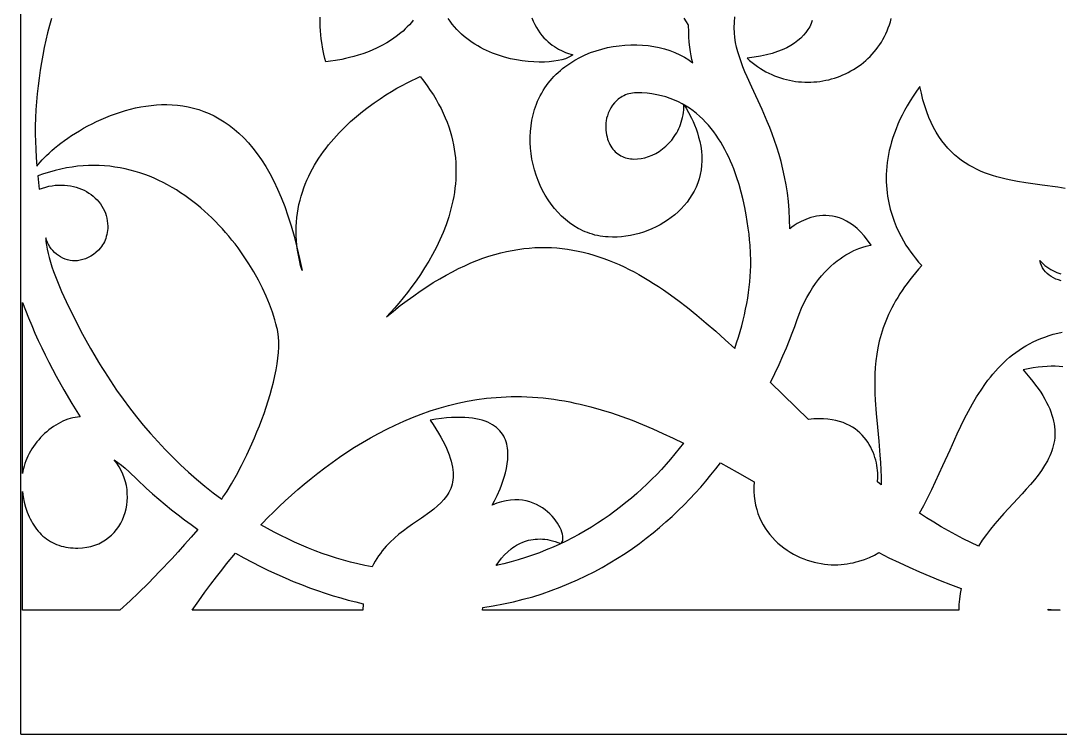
# Model space of a CAD drawing. Extents: x -52 to 65, y 50 to 90.
# Drawn here: x -51.91 to -28.84, y 49.87 to 65.71 of the extents above; entities that cross this region are included whole.
import ezdxf

# ---------------------------------------------------------------- set-up
doc = ezdxf.new("R2010")
doc.units = 0
doc.header["$MEASUREMENT"] = 0
doc.layers.get('0').update_dxf_attribs({"linetype": 'CONTINUOUS'})
doc.layers.add('LAYER_1', color=18, linetype='CONTINUOUS')

msp = doc.modelspace()

# ---------------------------------------------------------------- linework, layer by layer
msp.add_line((-51.907, 49.866), (-51.907, 89.866))
at = {"layer": 'LAYER_1'}
for points in [[(-51.226, 65.76), (-51.27, 65.601), (-51.311, 65.441), (-51.35, 65.278), (-51.386, 65.114), (-51.42, 64.947), (-51.45, 64.779), (-51.478, 64.609), (-51.502, 64.437), (-51.524, 64.264), (-51.542, 64.088), (-51.558, 63.911), (-51.57, 63.732), (-51.578, 63.552), (-51.584, 63.369), (-51.585, 63.185), (-51.582, 63.034), (-51.574, 62.859), (-51.562, 62.671), (-51.547, 62.479), (-51.514, 62.523), (-51.477, 62.569), (-51.434, 62.617), (-51.387, 62.667), (-51.336, 62.718), (-51.28, 62.771), (-51.22, 62.825), (-51.156, 62.88), (-51.088, 62.935), (-51.016, 62.99), (-50.94, 63.046), (-50.861, 63.102), (-50.779, 63.158), (-50.693, 63.212), (-50.605, 63.267), (-50.513, 63.32), (-50.419, 63.372), (-50.322, 63.422), (-50.223, 63.471), (-50.122, 63.518), (-50.018, 63.563), (-49.912, 63.605), (-49.805, 63.645), (-49.696, 63.681), (-49.585, 63.715), (-49.473, 63.746), (-49.36, 63.773), (-49.245, 63.796), (-49.13, 63.815), (-49.014, 63.83), (-48.897, 63.84), (-48.78, 63.846), (-48.662, 63.847), (-48.544, 63.842), (-48.427, 63.833), (-48.309, 63.817), (-48.191, 63.796), (-48.074, 63.769), (-47.958, 63.735), (-47.842, 63.695), (-47.727, 63.648), (-47.613, 63.594), (-47.5, 63.533), (-47.389, 63.464), (-47.279, 63.387), (-47.171, 63.303), (-47.064, 63.21), (-46.959, 63.11), (-46.856, 63), (-46.756, 62.881), (-46.658, 62.754), (-46.562, 62.617), (-46.469, 62.471), (-46.379, 62.314), (-46.292, 62.148), (-46.208, 61.972), (-46.127, 61.785), (-46.049, 61.587), (-45.976, 61.378), (-45.905, 61.158), (-45.839, 60.927), (-45.777, 60.684), (-45.718, 60.43), (-45.664, 60.163), (-45.696, 60.277), (-45.723, 60.39), (-45.745, 60.501), (-45.763, 60.611), (-45.777, 60.719), (-45.787, 60.826), (-45.793, 60.931), (-45.795, 61.035), (-45.793, 61.138), (-45.788, 61.239), (-45.779, 61.339), (-45.766, 61.437), (-45.751, 61.533), (-45.732, 61.629), (-45.709, 61.722), (-45.684, 61.815), (-45.656, 61.906), (-45.625, 61.995), (-45.592, 62.083), (-45.556, 62.169), (-45.517, 62.254), (-45.476, 62.337), (-45.433, 62.419), (-45.387, 62.5), (-45.34, 62.579), (-45.291, 62.656), (-45.239, 62.732), (-45.187, 62.806), (-45.132, 62.879), (-45.076, 62.951), (-44.96, 63.089), (-44.839, 63.221), (-44.714, 63.348), (-44.586, 63.468), (-44.456, 63.582), (-44.325, 63.69), (-44.194, 63.791), (-44.062, 63.887), (-43.933, 63.976), (-43.805, 64.06), (-43.68, 64.137), (-43.559, 64.208), (-43.443, 64.272), (-43.333, 64.33), (-43.229, 64.382), (-43.132, 64.428), (-43.044, 64.468), (-42.963, 64.366), (-42.888, 64.264), (-42.817, 64.163), (-42.75, 64.061), (-42.689, 63.96), (-42.632, 63.858), (-42.579, 63.757), (-42.53, 63.656), (-42.486, 63.555), (-42.446, 63.455), (-42.409, 63.354), (-42.377, 63.254), (-42.348, 63.154), (-42.324, 63.055), (-42.303, 62.956), (-42.285, 62.857), (-42.271, 62.759), (-42.26, 62.661), (-42.252, 62.564), (-42.248, 62.467), (-42.247, 62.37), (-42.248, 62.275), (-42.253, 62.179), (-42.26, 62.085), (-42.27, 61.991), (-42.283, 61.898), (-42.298, 61.805), (-42.316, 61.713), (-42.336, 61.622), (-42.358, 61.532), (-42.382, 61.443), (-42.409, 61.354), (-42.437, 61.266), (-42.467, 61.18), (-42.533, 61.009), (-42.605, 60.842), (-42.683, 60.679), (-42.765, 60.521), (-42.852, 60.368), (-42.943, 60.219), (-43.035, 60.075), (-43.13, 59.937), (-43.226, 59.804), (-43.323, 59.677), (-43.419, 59.556), (-43.514, 59.441), (-43.608, 59.333), (-43.699, 59.231), (-43.786, 59.136), (-43.634, 59.262), (-43.483, 59.382), (-43.334, 59.496), (-43.186, 59.604), (-43.039, 59.707), (-42.894, 59.803), (-42.751, 59.895), (-42.608, 59.98), (-42.467, 60.061), (-42.328, 60.136), (-42.189, 60.206), (-42.052, 60.27), (-41.916, 60.33), (-41.781, 60.384), (-41.648, 60.434), (-41.516, 60.478), (-41.384, 60.518), (-41.254, 60.553), (-41.125, 60.584), (-40.998, 60.61), (-40.871, 60.631), (-40.745, 60.648), (-40.62, 60.661), (-40.496, 60.67), (-40.373, 60.674), (-40.251, 60.674), (-40.13, 60.671), (-40.01, 60.663), (-39.891, 60.652), (-39.772, 60.636), (-39.654, 60.617), (-39.537, 60.595), (-39.421, 60.569), (-39.306, 60.539), (-39.191, 60.506), (-39.077, 60.47), (-38.963, 60.431), (-38.851, 60.388), (-38.738, 60.342), (-38.627, 60.294), (-38.516, 60.242), (-38.405, 60.188), (-38.295, 60.131), (-38.186, 60.071), (-38.077, 60.008), (-37.968, 59.943), (-37.86, 59.876), (-37.752, 59.806), (-37.645, 59.734), (-37.538, 59.66), (-37.325, 59.505), (-37.112, 59.343), (-36.901, 59.173), (-36.691, 58.996), (-36.481, 58.813), (-36.271, 58.625), (-36.061, 58.432), (-36.019, 58.558), (-35.979, 58.683), (-35.941, 58.808), (-35.906, 58.932), (-35.874, 59.057), (-35.845, 59.181), (-35.818, 59.304), (-35.794, 59.428), (-35.773, 59.55), (-35.755, 59.672), (-35.739, 59.793), (-35.726, 59.913), (-35.716, 60.033), (-35.709, 60.151), (-35.705, 60.269), (-35.703, 60.385), (-35.708, 60.545), (-35.72, 60.728), (-35.73, 60.841), (-35.743, 60.967), (-35.76, 61.103), (-35.781, 61.248), (-35.806, 61.402), (-35.837, 61.563), (-35.873, 61.729), (-35.916, 61.899), (-35.964, 62.072), (-36.02, 62.246), (-36.083, 62.421), (-36.118, 62.507), (-36.154, 62.593), (-36.193, 62.679), (-36.234, 62.764), (-36.277, 62.847), (-36.322, 62.93), (-36.369, 63.011), (-36.419, 63.09), (-36.472, 63.168), (-36.527, 63.244), (-36.584, 63.318), (-36.644, 63.39), (-36.707, 63.459), (-36.772, 63.526), (-36.84, 63.59), (-36.911, 63.651), (-36.985, 63.709), (-37.062, 63.764), (-37.142, 63.815), (-37.225, 63.863), (-37.311, 63.907), (-37.4, 63.948), (-37.493, 63.984), (-37.589, 64.016), (-37.688, 64.043), (-37.791, 64.066), (-37.897, 64.084), (-38.006, 64.097), (-38.12, 64.105), (-38.236, 64.108), (-38.283, 64.106), (-38.328, 64.102), (-38.37, 64.095), (-38.411, 64.086), (-38.45, 64.075), (-38.488, 64.061), (-38.523, 64.045), (-38.557, 64.027), (-38.589, 64.008), (-38.62, 63.987), (-38.649, 63.964), (-38.676, 63.941), (-38.726, 63.889), (-38.77, 63.834), (-38.807, 63.777), (-38.84, 63.718), (-38.866, 63.658), (-38.887, 63.6), (-38.903, 63.543), (-38.915, 63.489), (-38.921, 63.44), (-38.923, 63.395), (-38.922, 63.337), (-38.919, 63.281), (-38.912, 63.228), (-38.904, 63.177), (-38.893, 63.128), (-38.881, 63.082), (-38.866, 63.039), (-38.849, 62.997), (-38.83, 62.958), (-38.81, 62.922), (-38.787, 62.887), (-38.763, 62.855), (-38.738, 62.826), (-38.711, 62.798), (-38.682, 62.773), (-38.652, 62.75), (-38.621, 62.729), (-38.589, 62.711), (-38.555, 62.694), (-38.521, 62.68), (-38.485, 62.668), (-38.449, 62.658), (-38.412, 62.65), (-38.374, 62.643), (-38.336, 62.639), (-38.297, 62.638), (-38.217, 62.639), (-38.137, 62.649), (-38.056, 62.667), (-37.974, 62.691), (-37.894, 62.723), (-37.814, 62.763), (-37.737, 62.809), (-37.662, 62.862), (-37.59, 62.921), (-37.522, 62.987), (-37.459, 63.06), (-37.401, 63.138), (-37.373, 63.18), (-37.348, 63.223), (-37.324, 63.267), (-37.302, 63.313), (-37.281, 63.36), (-37.262, 63.408), (-37.246, 63.458), (-37.231, 63.51), (-37.218, 63.562), (-37.207, 63.616), (-37.199, 63.671), (-37.193, 63.728), (-37.189, 63.786), (-37.188, 63.845), (-37.138, 63.765), (-37.084, 63.671), (-37.02, 63.546), (-36.986, 63.474), (-36.953, 63.395), (-36.92, 63.31), (-36.889, 63.22), (-36.861, 63.124), (-36.836, 63.025), (-36.815, 62.922), (-36.8, 62.815), (-36.791, 62.707), (-36.79, 62.6), (-36.795, 62.497), (-36.808, 62.395), (-36.826, 62.296), (-36.851, 62.2), (-36.883, 62.106), (-36.919, 62.016), (-36.962, 61.928), (-37.009, 61.843), (-37.062, 61.761), (-37.119, 61.682), (-37.181, 61.607), (-37.247, 61.535), (-37.317, 61.466), (-37.391, 61.401), (-37.468, 61.339), (-37.549, 61.281), (-37.632, 61.227), (-37.718, 61.177), (-37.807, 61.13), (-37.897, 61.088), (-37.99, 61.05), (-38.084, 61.016), (-38.18, 60.986), (-38.277, 60.961), (-38.375, 60.94), (-38.474, 60.924), (-38.573, 60.913), (-38.672, 60.906), (-38.771, 60.904), (-38.87, 60.907), (-38.93, 60.911), (-38.989, 60.918), (-39.047, 60.927), (-39.105, 60.938), (-39.162, 60.951), (-39.217, 60.967), (-39.273, 60.984), (-39.327, 61.003), (-39.38, 61.024), (-39.433, 61.047), (-39.484, 61.072), (-39.535, 61.099), (-39.633, 61.158), (-39.727, 61.223), (-39.818, 61.294), (-39.904, 61.372), (-39.986, 61.455), (-40.063, 61.543), (-40.136, 61.637), (-40.204, 61.734), (-40.267, 61.836), (-40.325, 61.942), (-40.378, 62.051), (-40.426, 62.163), (-40.468, 62.278), (-40.505, 62.395), (-40.536, 62.514), (-40.561, 62.635), (-40.58, 62.758), (-40.593, 62.881), (-40.6, 63.004), (-40.6, 63.128), (-40.594, 63.252), (-40.581, 63.376), (-40.562, 63.498), (-40.535, 63.62), (-40.502, 63.739), (-40.461, 63.857), (-40.435, 63.921), (-40.407, 63.984), (-40.377, 64.044), (-40.345, 64.104), (-40.312, 64.161), (-40.276, 64.217), (-40.238, 64.271), (-40.199, 64.324), (-40.158, 64.375), (-40.116, 64.425), (-40.072, 64.473), (-40.026, 64.519), (-39.979, 64.563), (-39.931, 64.607), (-39.881, 64.648), (-39.83, 64.688), (-39.724, 64.763), (-39.613, 64.832), (-39.499, 64.894), (-39.381, 64.95), (-39.26, 65), (-39.137, 65.044), (-39.011, 65.081), (-38.883, 65.112), (-38.755, 65.137), (-38.625, 65.155), (-38.496, 65.168), (-38.366, 65.174), (-38.237, 65.174), (-38.109, 65.168), (-37.983, 65.156), (-37.858, 65.137), (-37.736, 65.113), (-37.617, 65.082), (-37.501, 65.046), (-37.389, 65.003), (-37.282, 64.955), (-37.179, 64.9), (-37.081, 64.839), (-37.035, 64.807), (-36.989, 64.773), (-37.01, 64.846), (-37.029, 64.929), (-37.045, 65.021), (-37.059, 65.122), (-37.07, 65.231), (-37.077, 65.348), (-37.082, 65.472), (-37.083, 65.604), (-37.095, 65.626), (-37.129, 65.682), (-37.184, 65.766)], [(-43.194, 65.723), (-43.238, 65.671), (-43.282, 65.62), (-43.328, 65.572), (-43.375, 65.526), (-43.423, 65.481), (-43.472, 65.439), (-43.573, 65.359), (-43.677, 65.286), (-43.783, 65.22), (-43.891, 65.16), (-43.998, 65.105), (-44.106, 65.057), (-44.212, 65.014), (-44.316, 64.976), (-44.418, 64.942), (-44.516, 64.913), (-44.61, 64.889), (-44.698, 64.868), (-44.781, 64.85), (-44.925, 64.825), (-45.036, 64.809), (-45.133, 64.8), (-45.155, 64.874), (-45.177, 64.963), (-45.202, 65.081), (-45.227, 65.226), (-45.238, 65.308), (-45.248, 65.395), (-45.256, 65.487), (-45.261, 65.584), (-45.264, 65.686), (-45.263, 65.791)], [(-40.563, 65.774), (-40.533, 65.697), (-40.499, 65.626), (-40.463, 65.559), (-40.424, 65.496), (-40.383, 65.437), (-40.339, 65.383), (-40.295, 65.333), (-40.249, 65.286), (-40.203, 65.244), (-40.156, 65.205), (-40.109, 65.169), (-40.063, 65.137), (-40.017, 65.107), (-39.973, 65.081), (-39.888, 65.037), (-39.813, 65.004), (-39.749, 64.98), (-39.699, 64.964), (-39.657, 64.953), (-39.676, 64.937), (-39.699, 64.921), (-39.754, 64.892), (-39.82, 64.866), (-39.896, 64.843), (-39.981, 64.824), (-40.076, 64.809), (-40.178, 64.798), (-40.286, 64.791), (-40.401, 64.789), (-40.522, 64.793), (-40.646, 64.802), (-40.775, 64.817), (-40.906, 64.838), (-41.038, 64.865), (-41.172, 64.9), (-41.306, 64.942), (-41.439, 64.991), (-41.505, 65.018), (-41.571, 65.048), (-41.636, 65.08), (-41.7, 65.113), (-41.764, 65.149), (-41.826, 65.187), (-41.888, 65.227), (-41.948, 65.27), (-42.008, 65.315), (-42.065, 65.362), (-42.122, 65.411), (-42.177, 65.463), (-42.23, 65.518), (-42.281, 65.575), (-42.331, 65.634), (-42.379, 65.696), (-42.424, 65.761)], [(-28.725, 61.984), (-28.888, 62.011), (-29.235, 62.058), (-29.598, 62.108), (-29.783, 62.138), (-29.969, 62.174), (-30.062, 62.195), (-30.154, 62.218), (-30.246, 62.243), (-30.337, 62.271), (-30.428, 62.301), (-30.517, 62.334), (-30.606, 62.371), (-30.693, 62.411), (-30.779, 62.454), (-30.863, 62.502), (-30.946, 62.553), (-31.027, 62.609), (-31.106, 62.669), (-31.183, 62.733), (-31.257, 62.803), (-31.329, 62.878), (-31.399, 62.958), (-31.466, 63.044), (-31.529, 63.135), (-31.59, 63.232), (-31.648, 63.336), (-31.702, 63.446), (-31.753, 63.562), (-31.8, 63.685), (-31.844, 63.816), (-31.883, 63.953), (-31.918, 64.098), (-31.949, 64.251), (-32.027, 64.143), (-32.1, 64.035), (-32.167, 63.928), (-32.231, 63.823), (-32.289, 63.718), (-32.343, 63.615), (-32.393, 63.513), (-32.438, 63.412), (-32.48, 63.312), (-32.517, 63.213), (-32.55, 63.116), (-32.58, 63.019), (-32.606, 62.924), (-32.629, 62.831), (-32.648, 62.738), (-32.664, 62.647), (-32.676, 62.558), (-32.686, 62.469), (-32.693, 62.382), (-32.697, 62.297), (-32.698, 62.213), (-32.696, 62.13), (-32.693, 62.049), (-32.687, 61.969), (-32.678, 61.891), (-32.668, 61.815), (-32.656, 61.74), (-32.641, 61.667), (-32.608, 61.525), (-32.568, 61.389), (-32.524, 61.261), (-32.476, 61.14), (-32.424, 61.026), (-32.37, 60.919), (-32.315, 60.819), (-32.26, 60.728), (-32.206, 60.644), (-32.153, 60.568), (-32.103, 60.501), (-32.056, 60.442), (-31.978, 60.35), (-31.906, 60.275), (-31.978, 60.194), (-32.046, 60.113), (-32.112, 60.033), (-32.174, 59.954), (-32.234, 59.875), (-32.291, 59.797), (-32.344, 59.719), (-32.395, 59.642), (-32.444, 59.565), (-32.489, 59.488), (-32.532, 59.412), (-32.572, 59.336), (-32.61, 59.261), (-32.646, 59.186), (-32.71, 59.036), (-32.766, 58.888), (-32.813, 58.741), (-32.852, 58.594), (-32.884, 58.448), (-32.909, 58.302), (-32.928, 58.157), (-32.942, 58.012), (-32.95, 57.866), (-32.954, 57.721), (-32.953, 57.575), (-32.949, 57.429), (-32.942, 57.282), (-32.921, 56.985), (-32.893, 56.683), (-32.864, 56.375), (-32.838, 56.06), (-32.826, 55.9), (-32.817, 55.737), (-32.811, 55.571), (-32.808, 55.403), (-32.889, 55.469), (-32.884, 55.565), (-32.886, 55.669), (-32.891, 55.723), (-32.897, 55.779), (-32.906, 55.836), (-32.917, 55.893), (-32.931, 55.951), (-32.948, 56.01), (-32.967, 56.068), (-32.989, 56.127), (-33.014, 56.184), (-33.042, 56.242), (-33.073, 56.298), (-33.108, 56.353), (-33.146, 56.406), (-33.187, 56.458), (-33.232, 56.508), (-33.281, 56.556), (-33.333, 56.602), (-33.389, 56.644), (-33.449, 56.684), (-33.514, 56.721), (-33.582, 56.754), (-33.655, 56.784), (-33.732, 56.81), (-33.814, 56.831), (-33.9, 56.849), (-33.991, 56.861), (-34.087, 56.869), (-34.188, 56.872), (-34.248, 56.871), (-34.308, 56.867), (-34.366, 56.86), (-34.424, 56.851), (-35.267, 57.673), (-35.167, 57.879), (-35.074, 58.078), (-34.99, 58.267), (-34.913, 58.447), (-34.844, 58.617), (-34.783, 58.775), (-34.73, 58.92), (-34.683, 59.051), (-34.631, 59.192), (-34.576, 59.325), (-34.518, 59.45), (-34.458, 59.567), (-34.396, 59.677), (-34.332, 59.78), (-34.266, 59.876), (-34.199, 59.965), (-34.131, 60.048), (-34.063, 60.125), (-33.994, 60.196), (-33.926, 60.261), (-33.858, 60.32), (-33.79, 60.374), (-33.723, 60.424), (-33.658, 60.468), (-33.594, 60.508), (-33.532, 60.544), (-33.472, 60.576), (-33.415, 60.604), (-33.309, 60.649), (-33.217, 60.682), (-33.141, 60.704), (-33.084, 60.717), (-33.035, 60.726), (-33.112, 60.835), (-33.19, 60.932), (-33.268, 61.018), (-33.346, 61.094), (-33.425, 61.159), (-33.504, 61.215), (-33.583, 61.262), (-33.661, 61.3), (-33.738, 61.331), (-33.815, 61.354), (-33.89, 61.37), (-33.964, 61.38), (-34.037, 61.385), (-34.107, 61.384), (-34.176, 61.378), (-34.243, 61.368), (-34.307, 61.355), (-34.369, 61.338), (-34.428, 61.319), (-34.483, 61.298), (-34.536, 61.276), (-34.585, 61.253), (-34.672, 61.206), (-34.743, 61.162), (-34.795, 61.125), (-34.84, 61.09), (-34.843, 61.299), (-34.853, 61.501), (-34.87, 61.696), (-34.892, 61.885), (-34.92, 62.068), (-34.953, 62.245), (-34.991, 62.416), (-35.032, 62.582), (-35.077, 62.742), (-35.125, 62.898), (-35.176, 63.049), (-35.229, 63.195), (-35.284, 63.337), (-35.34, 63.475), (-35.455, 63.741), (-35.681, 64.233), (-35.785, 64.465), (-35.833, 64.578), (-35.878, 64.689), (-35.92, 64.799), (-35.957, 64.908), (-35.99, 65.015), (-36.018, 65.122), (-36.04, 65.229), (-36.057, 65.336), (-36.067, 65.442), (-36.071, 65.549), (-36.068, 65.675), (-36.059, 65.793)], [(-34.34, 65.711), (-34.365, 65.644), (-34.397, 65.577), (-34.435, 65.511), (-34.48, 65.447), (-34.532, 65.385), (-34.591, 65.325), (-34.658, 65.267), (-34.733, 65.212), (-34.815, 65.159), (-34.906, 65.11), (-35.005, 65.065), (-35.112, 65.023), (-35.229, 64.985), (-35.354, 64.952), (-35.488, 64.923), (-35.632, 64.899), (-35.785, 64.881), (-35.729, 64.829), (-35.671, 64.781), (-35.612, 64.735), (-35.552, 64.692), (-35.492, 64.651), (-35.43, 64.613), (-35.367, 64.577), (-35.304, 64.545), (-35.24, 64.514), (-35.175, 64.487), (-35.11, 64.462), (-35.044, 64.439), (-34.978, 64.419), (-34.912, 64.401), (-34.845, 64.386), (-34.778, 64.373), (-34.71, 64.362), (-34.643, 64.354), (-34.575, 64.349), (-34.508, 64.345), (-34.44, 64.344), (-34.373, 64.345), (-34.306, 64.349), (-34.239, 64.355), (-34.172, 64.363), (-34.106, 64.373), (-34.04, 64.386), (-33.975, 64.4), (-33.91, 64.417), (-33.846, 64.436), (-33.783, 64.457), (-33.721, 64.481), (-33.659, 64.506), (-33.599, 64.533), (-33.539, 64.563), (-33.48, 64.594), (-33.423, 64.628), (-33.366, 64.663), (-33.311, 64.7), (-33.257, 64.74), (-33.205, 64.781), (-33.154, 64.824), (-33.105, 64.869), (-33.057, 64.916), (-33.01, 64.965), (-32.966, 65.015), (-32.923, 65.068), (-32.882, 65.122), (-32.843, 65.178), (-32.806, 65.236), (-32.771, 65.295), (-32.737, 65.356), (-32.707, 65.419), (-32.678, 65.483), (-32.652, 65.549), (-32.628, 65.617), (-32.606, 65.686), (-32.587, 65.757)], [(-28.815, 59.936), (-28.876, 59.954), (-28.933, 59.974), (-28.987, 59.999), (-29.037, 60.027), (-29.083, 60.059), (-29.126, 60.095), (-29.164, 60.134), (-29.198, 60.177), (-29.228, 60.223), (-29.254, 60.274), (-29.275, 60.327), (-29.291, 60.384), (-29.254, 60.346), (-29.216, 60.31), (-29.175, 60.276), (-29.133, 60.244), (-29.091, 60.214), (-29.047, 60.187), (-29.003, 60.162), (-28.958, 60.14), (-28.913, 60.12), (-28.869, 60.103), (-28.824, 60.088)], [(-28.777, 58.023), (-28.859, 58.031), (-28.945, 58.035), (-29.035, 58.035), (-29.129, 58.032), (-29.227, 58.025), (-29.329, 58.013), (-29.436, 57.998), (-29.547, 57.978), (-29.662, 57.954), (-29.585, 57.868), (-29.512, 57.783), (-29.445, 57.7), (-29.382, 57.618), (-29.324, 57.539), (-29.27, 57.46), (-29.222, 57.384), (-29.177, 57.309), (-29.137, 57.235), (-29.102, 57.163), (-29.07, 57.092), (-29.042, 57.022), (-29.019, 56.953), (-28.999, 56.886), (-28.983, 56.82), (-28.97, 56.755), (-28.962, 56.691), (-28.956, 56.628), (-28.954, 56.566), (-28.955, 56.506), (-28.959, 56.445), (-28.966, 56.386), (-28.976, 56.328), (-28.989, 56.27), (-29.005, 56.213), (-29.023, 56.157), (-29.044, 56.101), (-29.067, 56.046), (-29.093, 55.991), (-29.121, 55.937), (-29.182, 55.83), (-29.252, 55.724), (-29.328, 55.619), (-29.41, 55.515), (-29.497, 55.41), (-29.589, 55.306), (-29.684, 55.201), (-29.882, 54.989), (-30.084, 54.769), (-30.185, 54.656), (-30.284, 54.541), (-30.382, 54.422), (-30.476, 54.3), (-30.567, 54.173), (-30.653, 54.043), (-30.822, 54.121), (-30.99, 54.203), (-31.155, 54.29), (-31.319, 54.38), (-31.482, 54.473), (-31.642, 54.571), (-31.801, 54.671), (-31.958, 54.775), (-31.864, 54.947), (-31.774, 55.121), (-31.687, 55.297), (-31.603, 55.474), (-31.441, 55.83), (-31.282, 56.184), (-31.123, 56.533), (-31.041, 56.705), (-30.958, 56.873), (-30.872, 57.038), (-30.783, 57.199), (-30.691, 57.356), (-30.594, 57.508), (-30.492, 57.655), (-30.44, 57.726), (-30.385, 57.795), (-30.33, 57.863), (-30.272, 57.93), (-30.213, 57.995), (-30.153, 58.057), (-30.09, 58.119), (-30.026, 58.178), (-29.96, 58.235), (-29.892, 58.29), (-29.822, 58.343), (-29.749, 58.394), (-29.675, 58.443), (-29.598, 58.49), (-29.519, 58.534), (-29.437, 58.576), (-29.353, 58.615), (-29.266, 58.652), (-29.177, 58.686), (-29.085, 58.717), (-28.99, 58.746), (-28.892, 58.772), (-28.791, 58.796)], [(-51.907, 49.866), (-30.122, 49.866), (64.546, 49.866)]]:
    msp.add_lwpolyline(points, dxfattribs=at)
for points in [[(-51.352, 60.885), (-51.348, 60.808), (-51.338, 60.725), (-51.322, 60.637), (-51.302, 60.544), (-51.277, 60.448), (-51.248, 60.348), (-51.215, 60.245), (-51.178, 60.139), (-51.138, 60.031), (-51.095, 59.921), (-51.001, 59.697), (-50.899, 59.472), (-50.792, 59.247), (-50.681, 59.028), (-50.571, 58.817), (-50.463, 58.617), (-50.36, 58.433), (-50.264, 58.268), (-50.179, 58.125), (-50.106, 58.008), (-50.049, 57.92), (-49.917, 57.712), (-49.779, 57.507), (-49.638, 57.306), (-49.492, 57.11), (-49.342, 56.917), (-49.187, 56.728), (-49.029, 56.543), (-48.867, 56.363), (-48.702, 56.187), (-48.532, 56.015), (-48.36, 55.848), (-48.184, 55.686), (-48.004, 55.529), (-47.822, 55.376), (-47.636, 55.229), (-47.448, 55.086), (-47.419, 55.126), (-47.375, 55.189), (-47.329, 55.26), (-47.229, 55.424), (-47.121, 55.616), (-47.008, 55.831), (-46.892, 56.066), (-46.777, 56.317), (-46.72, 56.448), (-46.664, 56.581), (-46.61, 56.716), (-46.557, 56.853), (-46.507, 56.991), (-46.459, 57.131), (-46.413, 57.27), (-46.371, 57.409), (-46.332, 57.548), (-46.297, 57.685), (-46.266, 57.821), (-46.239, 57.955), (-46.217, 58.087), (-46.2, 58.215), (-46.188, 58.341), (-46.182, 58.462), (-46.182, 58.579), (-46.189, 58.691), (-46.202, 58.798), (-46.211, 58.85), (-46.222, 58.9), (-46.244, 58.982), (-46.268, 59.067), (-46.322, 59.238), (-46.387, 59.413), (-46.46, 59.59), (-46.543, 59.77), (-46.634, 59.95), (-46.734, 60.131), (-46.843, 60.311), (-46.96, 60.489), (-47.022, 60.578), (-47.085, 60.666), (-47.151, 60.752), (-47.219, 60.839), (-47.288, 60.924), (-47.36, 61.008), (-47.433, 61.09), (-47.508, 61.172), (-47.585, 61.252), (-47.664, 61.33), (-47.745, 61.407), (-47.828, 61.482), (-47.912, 61.556), (-47.998, 61.627), (-48.086, 61.696), (-48.175, 61.763), (-48.266, 61.828), (-48.359, 61.891), (-48.453, 61.951), (-48.549, 62.009), (-48.647, 62.064), (-48.746, 62.116), (-48.846, 62.165), (-48.949, 62.211), (-49.052, 62.254), (-49.157, 62.294), (-49.264, 62.331), (-49.371, 62.364), (-49.481, 62.394), (-49.591, 62.42), (-49.703, 62.443), (-49.817, 62.461), (-49.931, 62.476), (-50.047, 62.487), (-50.164, 62.494), (-50.283, 62.496), (-50.402, 62.494), (-50.523, 62.488), (-50.645, 62.477), (-50.768, 62.461), (-50.892, 62.441), (-51.017, 62.415), (-51.143, 62.385), (-51.27, 62.35), (-51.399, 62.31), (-51.528, 62.264), (-51.498, 61.968), (-51.426, 61.994), (-51.354, 62.015), (-51.283, 62.033), (-51.212, 62.046), (-51.141, 62.055), (-51.071, 62.06), (-51.003, 62.061), (-50.935, 62.059), (-50.869, 62.052), (-50.804, 62.042), (-50.74, 62.029), (-50.678, 62.013), (-50.618, 61.993), (-50.559, 61.97), (-50.503, 61.944), (-50.448, 61.915), (-50.396, 61.883), (-50.347, 61.849), (-50.299, 61.812), (-50.255, 61.772), (-50.213, 61.731), (-50.174, 61.687), (-50.139, 61.641), (-50.106, 61.593), (-50.077, 61.543), (-50.051, 61.491), (-50.029, 61.437), (-50.011, 61.382), (-49.996, 61.326), (-49.986, 61.268), (-49.979, 61.209), (-49.977, 61.148), (-49.978, 61.099), (-49.982, 61.05), (-49.988, 61.004), (-49.997, 60.96), (-50.008, 60.917), (-50.021, 60.876), (-50.036, 60.837), (-50.052, 60.8), (-50.071, 60.764), (-50.091, 60.73), (-50.112, 60.698), (-50.135, 60.667), (-50.184, 60.611), (-50.238, 60.561), (-50.294, 60.517), (-50.353, 60.48), (-50.413, 60.449), (-50.473, 60.423), (-50.532, 60.404), (-50.59, 60.39), (-50.645, 60.381), (-50.697, 60.378), (-50.756, 60.381), (-50.814, 60.388), (-50.87, 60.401), (-50.924, 60.418), (-50.976, 60.44), (-51.026, 60.466), (-51.073, 60.496), (-51.117, 60.529), (-51.158, 60.565), (-51.197, 60.605), (-51.232, 60.647), (-51.263, 60.691), (-51.291, 60.737), (-51.316, 60.785), (-51.336, 60.835)], [(-51.867, 55.653), (-51.867, 59.452), (-51.801, 59.279), (-51.734, 59.109), (-51.664, 58.941), (-51.592, 58.775), (-51.518, 58.611), (-51.442, 58.449), (-51.364, 58.289), (-51.284, 58.131), (-51.202, 57.974), (-51.119, 57.819), (-50.948, 57.512), (-50.772, 57.21), (-50.59, 56.912), (-50.645, 56.908), (-50.699, 56.901), (-50.754, 56.89), (-50.809, 56.876), (-50.864, 56.859), (-50.919, 56.839), (-50.973, 56.815), (-51.026, 56.79), (-51.079, 56.761), (-51.131, 56.73), (-51.183, 56.697), (-51.233, 56.661), (-51.282, 56.623), (-51.33, 56.583), (-51.377, 56.541), (-51.423, 56.497), (-51.467, 56.452), (-51.509, 56.405), (-51.549, 56.357), (-51.588, 56.307), (-51.625, 56.256), (-51.659, 56.204), (-51.692, 56.151), (-51.722, 56.098), (-51.75, 56.043), (-51.775, 55.988), (-51.797, 55.933), (-51.817, 55.877), (-51.834, 55.821), (-51.848, 55.765), (-51.859, 55.709)], [(-41.352, 53.613), (-41.296, 53.696), (-41.235, 53.775), (-41.169, 53.849), (-41.099, 53.918), (-41.025, 53.98), (-40.986, 54.009), (-40.946, 54.036), (-40.905, 54.062), (-40.862, 54.085), (-40.819, 54.107), (-40.775, 54.126), (-40.729, 54.144), (-40.683, 54.159), (-40.635, 54.172), (-40.587, 54.183), (-40.537, 54.191), (-40.487, 54.197), (-40.435, 54.2), (-40.382, 54.201), (-40.329, 54.199), (-40.274, 54.194), (-40.218, 54.187), (-40.161, 54.176), (-40.104, 54.163), (-40.045, 54.146), (-39.985, 54.126), (-39.925, 54.103), (-39.914, 54.109), (-39.905, 54.117), (-39.89, 54.137), (-39.879, 54.162), (-39.874, 54.192), (-39.873, 54.227), (-39.877, 54.266), (-39.885, 54.308), (-39.899, 54.353), (-39.916, 54.401), (-39.938, 54.45), (-39.965, 54.501), (-39.996, 54.552), (-40.031, 54.604), (-40.07, 54.656), (-40.114, 54.707), (-40.161, 54.757), (-40.213, 54.805), (-40.269, 54.85), (-40.329, 54.893), (-40.393, 54.932), (-40.46, 54.968), (-40.532, 54.999), (-40.607, 55.025), (-40.686, 55.046), (-40.768, 55.06), (-40.855, 55.068), (-40.944, 55.069), (-41.038, 55.063), (-41.134, 55.048), (-41.234, 55.025), (-41.338, 54.993), (-41.391, 54.973), (-41.444, 54.951), (-41.39, 55.051), (-41.334, 55.165), (-41.27, 55.311), (-41.237, 55.394), (-41.205, 55.482), (-41.175, 55.574), (-41.149, 55.67), (-41.126, 55.768), (-41.109, 55.868), (-41.097, 55.968), (-41.093, 56.068), (-41.094, 56.117), (-41.097, 56.167), (-41.102, 56.215), (-41.11, 56.263), (-41.12, 56.31), (-41.133, 56.356), (-41.148, 56.401), (-41.167, 56.445), (-41.188, 56.487), (-41.213, 56.528), (-41.241, 56.568), (-41.273, 56.606), (-41.308, 56.642), (-41.347, 56.677), (-41.389, 56.709), (-41.436, 56.739), (-41.487, 56.767), (-41.541, 56.793), (-41.6, 56.817), (-41.664, 56.837), (-41.732, 56.855), (-41.805, 56.87), (-41.883, 56.883), (-41.965, 56.892), (-42.053, 56.898), (-42.146, 56.901), (-42.244, 56.9), (-42.348, 56.896), (-42.457, 56.888), (-42.572, 56.877), (-42.693, 56.861), (-42.82, 56.842), (-42.754, 56.743), (-42.693, 56.647), (-42.637, 56.554), (-42.586, 56.465), (-42.539, 56.38), (-42.498, 56.297), (-42.46, 56.217), (-42.427, 56.141), (-42.398, 56.067), (-42.374, 55.996), (-42.353, 55.927), (-42.337, 55.862), (-42.324, 55.798), (-42.315, 55.737), (-42.31, 55.678), (-42.308, 55.622), (-42.309, 55.567), (-42.314, 55.515), (-42.322, 55.464), (-42.333, 55.415), (-42.347, 55.368), (-42.363, 55.323), (-42.383, 55.279), (-42.405, 55.236), (-42.429, 55.195), (-42.456, 55.154), (-42.485, 55.115), (-42.516, 55.077), (-42.584, 55.004), (-42.66, 54.934), (-42.741, 54.866), (-42.829, 54.799), (-43.015, 54.666), (-43.213, 54.53), (-43.313, 54.459), (-43.414, 54.384), (-43.514, 54.306), (-43.611, 54.222), (-43.706, 54.133), (-43.798, 54.038), (-43.842, 53.988), (-43.885, 53.936), (-43.926, 53.882), (-43.966, 53.826), (-44.004, 53.768), (-44.041, 53.707), (-44.076, 53.645), (-44.109, 53.579), (-44.269, 53.612), (-44.428, 53.648), (-44.586, 53.688), (-44.744, 53.731), (-44.902, 53.778), (-45.058, 53.829), (-45.214, 53.882), (-45.37, 53.94), (-45.524, 54), (-45.678, 54.065), (-45.83, 54.132), (-45.982, 54.202), (-46.133, 54.276), (-46.282, 54.353), (-46.431, 54.433), (-46.578, 54.517), (-46.545, 54.553), (-46.424, 54.676), (-46.299, 54.8), (-46.17, 54.924), (-46.037, 55.049), (-45.9, 55.173), (-45.759, 55.297), (-45.614, 55.42), (-45.465, 55.543), (-45.313, 55.664), (-45.157, 55.783), (-44.997, 55.9), (-44.834, 56.016), (-44.667, 56.128), (-44.497, 56.238), (-44.323, 56.344), (-44.146, 56.447), (-43.966, 56.546), (-43.782, 56.641), (-43.596, 56.732), (-43.406, 56.818), (-43.214, 56.899), (-43.018, 56.974), (-42.82, 57.044), (-42.618, 57.107), (-42.414, 57.165), (-42.208, 57.215), (-41.998, 57.259), (-41.786, 57.296), (-41.572, 57.325), (-41.463, 57.336), (-41.355, 57.346), (-41.245, 57.353), (-41.135, 57.358), (-41.025, 57.362), (-40.913, 57.363), (-40.793, 57.362), (-40.672, 57.358), (-40.552, 57.352), (-40.433, 57.343), (-40.314, 57.332), (-40.195, 57.319), (-40.076, 57.304), (-39.958, 57.286), (-39.841, 57.266), (-39.723, 57.244), (-39.606, 57.22), (-39.489, 57.195), (-39.257, 57.137), (-39.025, 57.072), (-38.794, 57), (-38.565, 56.921), (-38.336, 56.836), (-38.108, 56.744), (-37.88, 56.648), (-37.653, 56.546), (-37.426, 56.439), (-37.2, 56.328), (-37.292, 56.209), (-37.387, 56.091), (-37.485, 55.975), (-37.585, 55.861), (-37.687, 55.747), (-37.792, 55.636), (-37.9, 55.527), (-38.01, 55.419), (-38.122, 55.313), (-38.237, 55.21), (-38.354, 55.108), (-38.474, 55.009), (-38.596, 54.912), (-38.721, 54.818), (-38.848, 54.725), (-38.977, 54.636), (-39.109, 54.549), (-39.243, 54.465), (-39.379, 54.383), (-39.517, 54.304), (-39.658, 54.229), (-39.801, 54.156), (-39.946, 54.086), (-40.094, 54.02), (-40.244, 53.957), (-40.396, 53.897), (-40.55, 53.84), (-40.706, 53.788), (-40.864, 53.738), (-41.025, 53.693), (-41.187, 53.651)], [(-49.708, 52.618), (-51.867, 52.618), (-51.867, 55.255), (-51.851, 55.135), (-51.829, 55.019), (-51.8, 54.906), (-51.764, 54.798), (-51.743, 54.746), (-51.721, 54.695), (-51.697, 54.645), (-51.672, 54.597), (-51.645, 54.55), (-51.617, 54.505), (-51.587, 54.461), (-51.555, 54.419), (-51.522, 54.378), (-51.487, 54.339), (-51.451, 54.302), (-51.414, 54.267), (-51.375, 54.234), (-51.334, 54.203), (-51.292, 54.174), (-51.249, 54.147), (-51.205, 54.122), (-51.159, 54.099), (-51.112, 54.079), (-51.063, 54.061), (-51.013, 54.045), (-50.962, 54.032), (-50.91, 54.021), (-50.856, 54.013), (-50.801, 54.006), (-50.746, 54.002), (-50.693, 54), (-50.64, 53.999), (-50.539, 54.004), (-50.442, 54.017), (-50.349, 54.037), (-50.262, 54.064), (-50.178, 54.097), (-50.1, 54.137), (-50.026, 54.182), (-49.957, 54.232), (-49.893, 54.288), (-49.834, 54.348), (-49.78, 54.413), (-49.732, 54.481), (-49.689, 54.553), (-49.651, 54.628), (-49.618, 54.706), (-49.591, 54.786), (-49.57, 54.869), (-49.554, 54.953), (-49.544, 55.038), (-49.54, 55.124), (-49.542, 55.211), (-49.549, 55.299), (-49.563, 55.386), (-49.583, 55.472), (-49.609, 55.558), (-49.642, 55.642), (-49.681, 55.725), (-49.726, 55.806), (-49.778, 55.884), (-49.836, 55.96), (-49.754, 55.903), (-49.672, 55.84), (-49.589, 55.77), (-49.504, 55.695), (-49.325, 55.525), (-49.127, 55.332), (-48.987, 55.206), (-48.846, 55.084), (-48.704, 54.965), (-48.561, 54.849), (-48.416, 54.736), (-48.271, 54.626), (-48.125, 54.519), (-47.978, 54.415), (-48.125, 54.243), (-48.271, 54.076), (-48.414, 53.916), (-48.556, 53.762), (-48.826, 53.476), (-49.075, 53.222), (-49.295, 53.005), (-49.479, 52.83)], [(-31.087, 52.618), (-41.656, 52.618), (-41.653, 52.678), (-41.422, 52.715), (-41.196, 52.758), (-40.974, 52.806), (-40.757, 52.861), (-40.544, 52.92), (-40.336, 52.985), (-40.133, 53.055), (-39.933, 53.13), (-39.739, 53.209), (-39.548, 53.293), (-39.362, 53.381), (-39.18, 53.473), (-39.002, 53.569), (-38.829, 53.669), (-38.66, 53.772), (-38.494, 53.879), (-38.333, 53.989), (-38.176, 54.102), (-38.023, 54.217), (-37.873, 54.336), (-37.728, 54.456), (-37.587, 54.579), (-37.449, 54.704), (-37.315, 54.831), (-37.185, 54.96), (-37.058, 55.09), (-36.936, 55.221), (-36.816, 55.354), (-36.701, 55.487), (-36.589, 55.622), (-36.48, 55.757), (-36.375, 55.892), (-36.004, 55.683), (-35.632, 55.468), (-35.635, 55.361), (-35.634, 55.253), (-35.627, 55.149), (-35.614, 55.048), (-35.596, 54.95), (-35.572, 54.856), (-35.544, 54.766), (-35.51, 54.679), (-35.473, 54.595), (-35.431, 54.516), (-35.385, 54.439), (-35.335, 54.366), (-35.281, 54.297), (-35.225, 54.231), (-35.165, 54.168), (-35.102, 54.109), (-35.037, 54.054), (-34.97, 54.002), (-34.9, 53.953), (-34.829, 53.908), (-34.756, 53.866), (-34.681, 53.827), (-34.606, 53.792), (-34.53, 53.761), (-34.453, 53.732), (-34.375, 53.707), (-34.298, 53.686), (-34.221, 53.668), (-34.144, 53.653), (-34.067, 53.642), (-33.992, 53.634), (-33.917, 53.629), (-33.844, 53.628), (-33.771, 53.629), (-33.7, 53.633), (-33.63, 53.64), (-33.562, 53.649), (-33.495, 53.661), (-33.429, 53.674), (-33.365, 53.69), (-33.303, 53.707), (-33.183, 53.747), (-33.069, 53.793), (-32.961, 53.844), (-32.86, 53.898), (-32.638, 53.786), (-32.414, 53.678), (-32.189, 53.572), (-31.962, 53.47), (-31.733, 53.373), (-31.503, 53.279), (-31.27, 53.19), (-31.036, 53.105), (-31.057, 52.988), (-31.072, 52.868), (-31.083, 52.745)], [(-44.313, 52.618), (-48.103, 52.618), (-47.957, 52.825), (-47.819, 53.017), (-47.688, 53.195), (-47.564, 53.358), (-47.448, 53.509), (-47.339, 53.647), (-47.143, 53.888), (-46.958, 53.785), (-46.773, 53.687), (-46.589, 53.592), (-46.405, 53.503), (-46.222, 53.418), (-46.04, 53.337), (-45.859, 53.26), (-45.679, 53.188), (-45.501, 53.12), (-45.324, 53.057), (-45.149, 52.997), (-44.976, 52.942), (-44.805, 52.891), (-44.637, 52.844), (-44.471, 52.802), (-44.308, 52.763)], [(-28.839, 52.618), (-29.104, 52.618), (-29.104, 52.646), (-28.971, 52.631)]]:
    msp.add_lwpolyline(points, close=True, dxfattribs=at)

doc.saveas('drawing.dxf')
